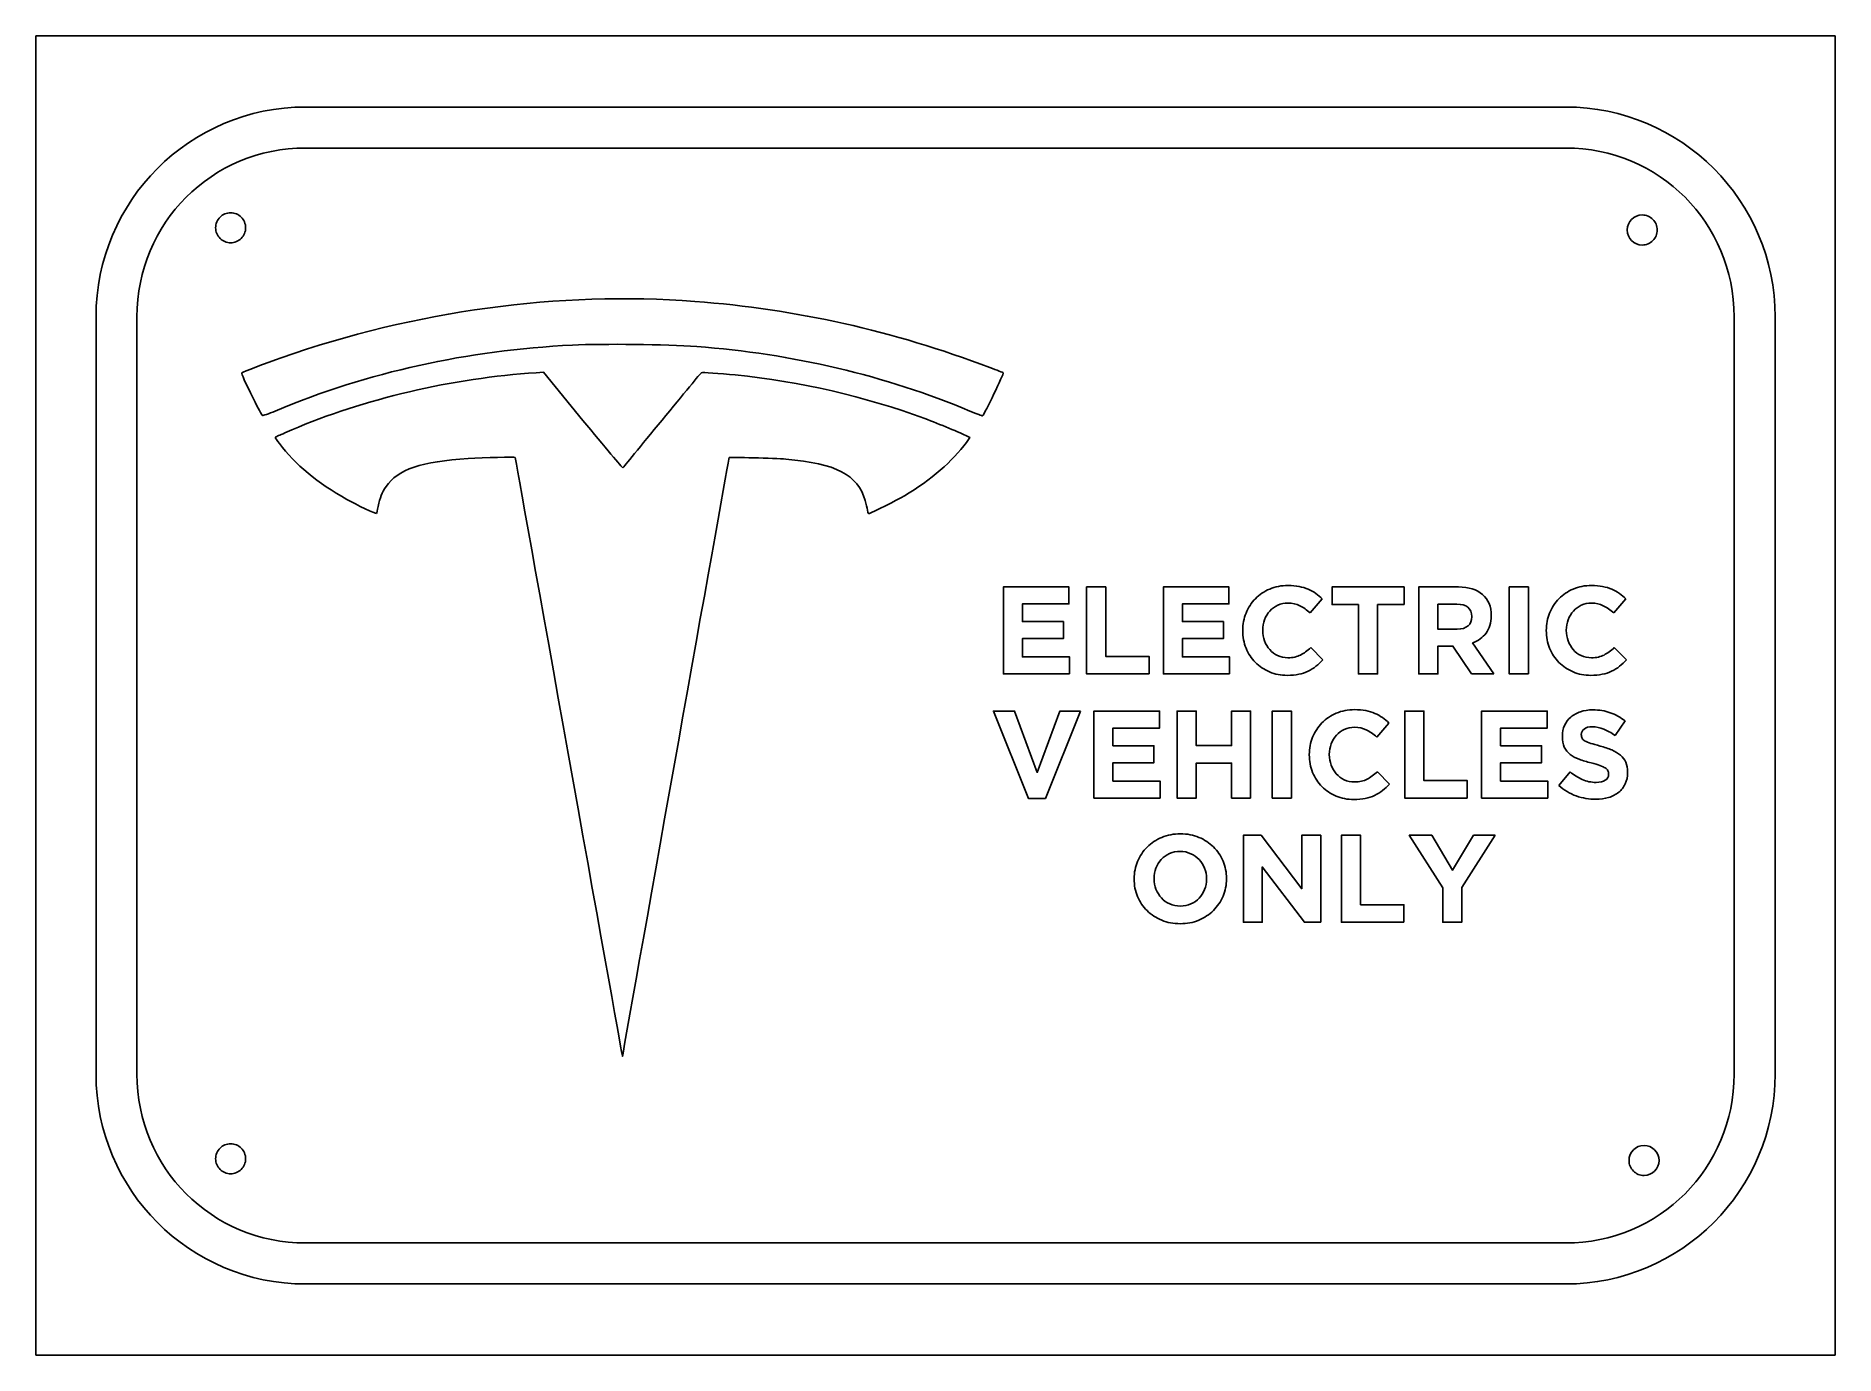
# Model space of a CAD drawing. Extents: x -306 to -6, y 7 to 226.
import ezdxf

# ---------------------------------------------------------------- set-up
doc = ezdxf.new("R2010")
doc.units = 0
doc.layers.add('Ebene_1', color=7, linetype='CONTINUOUS')

msp = doc.modelspace()

# ---------------------------------------------------------------- linework, layer by layer
at = {"layer": 'Ebene_1', "color": 7}
for points in [[(-305.52617, 6.61666), (-305.52617, 226.21667), (-5.926212, 226.21667), (-5.926212, 6.61666)], [(-273.11247, 196.79464)], [(-38.026202, 196.41666)], [(-150, 163.7677)], [(-133.39441, 120.017057), (-133.39441, 122.849157), (-141.24986, 122.849157), (-141.24986, 125.887967), (-134.42802, 125.887967), (-134.42802, 128.720067), (-141.24986, 128.720067), (-141.24986, 131.655517), (-133.49777, 131.655517), (-133.49777, 134.487617), (-144.41271, 134.487617), (-144.41271, 120.017057)], [(-120.16581, 120.017057), (-120.16581, 122.911167), (-127.38041, 122.911167), (-127.38041, 134.487617), (-130.56393, 134.487617), (-130.56393, 120.017057)], [(-106.74663, 120.017057), (-106.74663, 122.849157), (-114.60207, 122.849157), (-114.60207, 125.887967), (-107.78024, 125.887967), (-107.78024, 128.720067), (-114.60207, 128.720067), (-114.60207, 131.655517), (-106.84999, 131.655517), (-106.84999, 134.487617), (-117.76492, 134.487617), (-117.76492, 120.017057)], [(-77.697961, 131.552157), (-77.697961, 134.487617), (-89.687848, 134.487617), (-89.687848, 131.552157), (-85.284666, 131.552157), (-85.284666, 120.017057), (-82.101144, 120.017057), (-82.101144, 131.552157)], [(-56.982458, 120.017057), (-56.982458, 134.487617), (-60.16598, 134.487617), (-60.16598, 120.017057)], [(-91.202732, 122.353107)], [(-40.652698, 122.353107)], [(-131.56508, 113.815397), (-134.99667, 113.815397), (-138.77969, 103.623987), (-142.5627, 113.815397), (-146.07698, 113.815397), (-140.22674, 99.241477), (-137.41532, 99.241477)], [(-118.31419, 99.344837), (-118.31419, 102.176937), (-126.16963, 102.176937), (-126.16963, 105.215747), (-119.3478, 105.215747), (-119.3478, 108.047847), (-126.16963, 108.047847), (-126.16963, 110.983297), (-118.41755, 110.983297), (-118.41755, 113.815397), (-129.33248, 113.815397), (-129.33248, 99.344837)], [(-103.24575, 99.344837), (-103.24575, 113.815397), (-106.42928, 113.815397), (-106.42928, 108.089187), (-112.30019, 108.089187), (-112.30019, 113.815397), (-115.48371, 113.815397), (-115.48371, 99.344837), (-112.30019, 99.344837), (-112.30019, 105.153737), (-106.42928, 105.153737), (-106.42928, 99.344837)], [(-96.449438, 99.344837), (-96.449438, 113.815397), (-99.63296, 113.815397), (-99.63296, 99.344837)], [(-67.173057, 99.344837), (-67.173057, 102.238947), (-74.387661, 102.238947), (-74.387661, 113.815397), (-77.571183, 113.815397), (-77.571183, 99.344837)], [(-53.753879, 99.344837), (-53.753879, 102.176937), (-61.609322, 102.176937), (-61.609322, 105.215747), (-54.78749, 105.215747), (-54.78749, 108.047847), (-61.609322, 108.047847), (-61.609322, 110.983297), (-53.85724, 110.983297), (-53.85724, 113.815397), (-64.772172, 113.815397), (-64.772172, 99.344837)], [(-40.463251, 103.623977)], [(-80.119677, 101.680797)], [(-91.582909, 78.672617), (-91.582909, 93.143177), (-94.725086, 93.143177), (-94.725086, 84.233447), (-101.50557, 93.143177), (-104.44103, 93.143177), (-104.44103, 78.672617), (-101.29885, 78.672617), (-101.29885, 87.871757), (-94.29097, 78.672617)], [(-77.731231, 78.672617), (-77.731231, 81.566727), (-84.945836, 81.566727), (-84.945836, 93.143177), (-88.129358, 93.143177), (-88.129358, 78.672617)], [(-62.51357, 93.143177), (-66.131208, 93.143177), (-69.645486, 87.334277), (-73.097747, 93.143177), (-76.818746, 93.143177), (-71.257919, 84.378157), (-71.257919, 78.672617), (-68.074397, 78.672617), (-68.074397, 84.440167)], [(-107.26505, 85.907897)], [(-288.70607, 53.37741)], [(-273.11247, 41.79464)], [(-37.734502, 41.50297)]]:
    msp.add_lwpolyline(points, close=True, dxfattribs=at)
for points in [[(-50.792212, 214.39113), (-260.63807, 214.39113)], [(-260.63807, 207.56186), (-50.792212, 207.56186)], [(-295.52617, 179.45591), (-295.52617, 53.37741)], [(-288.70607, 53.37741), (-288.70607, 179.45591)], [(-22.724212, 179.45591), (-22.724212, 53.37741)], [(-15.904102, 53.37741), (-15.904102, 179.45591)], [(-222.22683, 170.15191), (-221.00366, 170.22721), (-214.43809, 162.22682)], [(-150.45735, 159.60205), (-150.00063, 159.36904), (-150.58977, 158.55906)], [(-93.33197, 130.167167), (-91.306093, 132.503127)], [(-68.634479, 134.487577), (-75.24959, 134.487577), (-75.24959, 120.017017), (-72.066068, 120.017017), (-72.066068, 124.647597), (-69.564729, 124.647597), (-66.463896, 120.017017), (-62.742896, 120.017057)], [(-42.781937, 130.167167), (-40.756059, 132.503127)], [(-68.841201, 127.459057), (-72.066068, 127.459057), (-72.066068, 131.614177), (-68.903218, 131.614177)], [(-66.401879, 129.546957), (-66.401879, 129.505607)], [(-63.177013, 129.670987), (-63.177013, 129.712287)], [(-104.55699, 127.252387), (-104.55699, 127.211087)], [(-101.22876, 127.252337), (-101.22876, 127.293737)], [(-54.006952, 127.252387), (-54.006952, 127.211087)], [(-50.678725, 127.252337), (-50.678725, 127.293737)], [(-91.202732, 122.353017), (-93.228609, 124.399567)], [(-62.742896, 120.017057), (-66.277846, 125.185117)], [(-40.652698, 122.353017), (-42.678576, 124.399567)], [(-82.248916, 109.494857), (-80.223038, 111.830817)], [(-42.551145, 109.784217), (-40.897368, 112.182197)], [(-51.336839, 109.660187), (-51.336839, 109.618887)], [(-48.173989, 109.908297), (-48.173989, 109.949597)], [(-93.473932, 106.580077), (-93.473932, 106.538777)], [(-90.145704, 106.580117), (-90.145704, 106.621417)], [(-80.119677, 101.680797), (-82.145555, 103.727347)], [(-50.034489, 103.706667), (-51.915661, 101.453397)], [(-43.626101, 103.355197), (-43.626101, 103.313897)], [(-40.463251, 103.623987), (-40.463251, 103.665287)], [(-122.64518, 85.907857), (-122.64518, 85.866557)], [(-119.31695, 85.907937), (-119.31695, 85.949237)], [(-110.59328, 85.907897), (-110.59328, 85.866597)], [(-107.26505, 85.907897), (-107.26505, 85.949197)], [(-207.76134, 56.85805), (-207.85354, 56.33385), (-207.93095, 56.74149)], [(-50.792212, 25.27145), (-260.63807, 25.27145)], [(-260.63807, 18.44218), (-50.792212, 18.44218)]]:
    msp.add_lwpolyline(points, dxfattribs=at)
for points in [[(-260.63807, 214.39113), (-279.90657, 214.39113), (-295.52617, 198.75048), (-295.52617, 179.45591)], [(-15.904102, 179.45591), (-15.904102, 198.75048), (-31.523622, 214.39113), (-50.792212, 214.39113)], [(-288.70607, 179.45591), (-288.70607, 195.08519), (-276.24627, 207.56186), (-260.63807, 207.56186)], [(-50.792212, 207.56186), (-35.184002, 207.56186), (-22.724212, 195.08519), (-22.724212, 179.45591)], [(-275.61247, 194.29464), (-275.61247, 194.957681), (-275.349078, 195.593566), (-274.880237, 196.062407)], [(-274.880237, 196.062407), (-274.411396, 196.531248), (-273.775511, 196.79464), (-273.11247, 196.79464)], [(-273.11247, 196.79464), (-272.449429, 196.79464), (-271.813544, 196.531248), (-271.344703, 196.062407)], [(-271.344703, 196.062407), (-270.875862, 195.593566), (-270.61247, 194.957681), (-270.61247, 194.29464)], [(-40.526122, 193.91666), (-40.526122, 195.297341), (-39.406883, 196.416616), (-38.026202, 196.41666)], [(-38.026202, 196.41666), (-37.363143, 196.416687), (-36.727233, 196.153306), (-36.25837, 195.684462)], [(-36.25837, 195.684462), (-35.789508, 195.215618), (-35.526102, 194.579719), (-35.526102, 193.91666)], [(-274.880237, 192.526873), (-275.349078, 192.995714), (-275.61247, 193.631599), (-275.61247, 194.29464)], [(-273.11247, 191.79464), (-273.775511, 191.79464), (-274.411396, 192.058032), (-274.880237, 192.526873)], [(-271.344703, 192.526873), (-271.813544, 192.058032), (-272.449429, 191.79464), (-273.11247, 191.79464)], [(-270.61247, 194.29464), (-270.61247, 193.631599), (-270.875862, 192.995714), (-271.344703, 192.526873)], [(-38.026202, 191.41666), (-39.406883, 191.416704), (-40.526122, 192.535979), (-40.526122, 193.91666)], [(-36.25837, 192.148858), (-36.727233, 191.680014), (-37.363143, 191.416633), (-38.026202, 191.41666)], [(-35.526102, 193.91666), (-35.526102, 193.253601), (-35.789508, 192.617702), (-36.25837, 192.148858)], [(-264.68918, 172.62901), (-242.30787, 180.49489), (-218.40516, 183.75449), (-195.78251, 182.02585)], [(-195.78251, 182.02585), (-178.86209, 180.73295), (-162.91538, 177.16374), (-146.68272, 171.03633)], [(-216.18114, 174.75011), (-233.84474, 173.87919), (-250.0956, 170.27943), (-265.7136, 163.77812)], [(-195.49129, 174.51354), (-200.558, 174.88107), (-211.0841, 175.00142), (-216.18114, 174.75011)], [(-150, 163.7677), (-163.91343, 169.63563), (-179.72073, 173.3696), (-195.49129, 174.51354)], [(-271.25084, 170.15011), (-271.14961, 170.25133), (-267.07661, 171.78995), (-264.68918, 172.62901)], [(-146.68272, 171.03633), (-145.47416, 170.5801), (-144.46456, 170.1861), (-144.43917, 170.1607)], [(-269.31585, 165.79812), (-270.70314, 168.59722), (-271.34965, 170.05129), (-271.25084, 170.15011)], [(-262.94176, 160.62702), (-251.19608, 165.73688), (-235.92848, 169.30861), (-222.22683, 170.15191)], [(-201.27092, 162.25095), (-197.73767, 166.55665), (-194.79282, 170.11289), (-194.72687, 170.15368)], [(-194.72687, 170.15368), (-194.58927, 170.23868), (-191.65081, 170.04931), (-189.08405, 169.78974)], [(-189.08405, 169.78974), (-178.25967, 168.69554), (-167.38823, 166.19077), (-157.51393, 162.51598)], [(-144.43917, 170.1607), (-144.30648, 170.02802), (-147.55223, 163.25232), (-147.88111, 162.97544)], [(-267.81889, 163.02084), (-267.90099, 163.05234), (-268.57443, 164.30203), (-269.31585, 165.79812)], [(-265.7136, 163.77812), (-266.78964, 163.33023), (-267.73696, 162.98943), (-267.81889, 163.02084)], [(-214.43809, 162.22682), (-210.82705, 157.82667), (-207.83261, 154.27062), (-207.78378, 154.32447)], [(-207.78378, 154.32447), (-207.73508, 154.37827), (-204.80415, 157.94528), (-201.27092, 162.25095)], [(-157.51393, 162.51598), (-155.18354, 161.64873), (-151.43499, 160.10077), (-150.45735, 159.60205)], [(-147.88111, 162.97544), (-147.92531, 162.93834), (-148.87874, 163.29482), (-150, 163.7677)], [(-265.6794, 159.36293), (-265.6794, 159.41363), (-265.48281, 159.53595), (-265.24257, 159.63538)], [(-264.98906, 158.35518), (-265.36877, 158.85904), (-265.6794, 159.31251), (-265.6794, 159.36293)], [(-265.24257, 159.63538), (-265.00228, 159.73488), (-263.96693, 160.18104), (-262.94176, 160.62702)], [(-253.76682, 149.06338), (-258.60577, 151.78006), (-262.40474, 154.92547), (-264.98906, 158.35518)], [(-233.5268, 155.86902), (-241.29669, 155.40567), (-245.29295, 154.04505), (-247.22444, 151.20531)], [(-225.72168, 156.06636), (-225.72168, 156.15616), (-230.91593, 156.02486), (-233.5268, 155.86902)], [(-207.93095, 56.74149), (-208.13531, 57.81934), (-225.72168, 156.00322), (-225.72168, 156.06636)], [(-190.0857, 156.01327), (-190.1343, 155.96007), (-204.68951, 74.30899), (-207.76134, 56.85805)], [(-180.63815, 155.76589), (-182.45112, 155.91973), (-189.99095, 156.1172), (-190.0857, 156.01327)], [(-150.58977, 158.55906), (-152.87932, 155.41122), (-156.46862, 152.31779), (-160.91363, 149.66147)], [(-167.43662, 148.88584), (-168.66944, 153.16096), (-172.31201, 155.05935), (-180.63815, 155.76589)], [(-247.22444, 151.20531), (-247.93656, 150.15832), (-248.23387, 149.41179), (-248.54469, 147.89048)], [(-248.82542, 146.71545), (-248.91992, 146.62105), (-252.14901, 148.15511), (-253.76682, 149.06338)], [(-248.54469, 147.89048), (-248.67087, 147.27235), (-248.79727, 146.74358), (-248.82542, 146.71545)], [(-167.06861, 147.28296), (-167.11441, 147.62166), (-167.28007, 148.34296), (-167.43662, 148.88584)], [(-166.73462, 146.73985), (-166.96232, 146.67385), (-166.99286, 146.72345), (-167.06861, 147.28296)], [(-160.91363, 149.66147), (-162.13608, 148.93093), (-166.18286, 146.89979), (-166.73462, 146.73985)], [(-102.44842, 132.523807), (-103.109933, 131.848513), (-103.62674, 131.056077), (-103.99884, 130.146497)], [(-100.07111, 134.136237), (-100.99447, 133.750357), (-101.786907, 133.21288), (-102.44842, 132.523807)], [(-97.011625, 134.735727), (-98.127925, 134.735727), (-99.147753, 134.535897), (-100.07111, 134.136237)], [(-95.171798, 134.570357), (-95.723057, 134.680603), (-96.336333, 134.735727), (-97.011625, 134.735727)], [(-93.642054, 134.115567), (-94.096843, 134.308507), (-94.606757, 134.460103), (-95.171798, 134.570357)], [(-92.381048, 133.412707), (-92.766929, 133.68834), (-93.187265, 133.922627), (-93.642054, 134.115567)], [(-91.306093, 132.503127), (-91.636848, 132.833887), (-91.995167, 133.13708), (-92.381048, 133.412707)], [(-64.624068, 133.226567), (-65.574991, 134.06724), (-66.911794, 134.487577), (-68.634479, 134.487577)], [(-63.177013, 129.712287), (-63.177013, 131.214473), (-63.659365, 132.3859), (-64.624068, 133.226567)], [(-51.898386, 132.523807), (-52.559897, 131.848513), (-53.076702, 131.056077), (-53.448802, 130.146497)], [(-49.52108, 134.136237), (-50.444439, 133.750357), (-51.236875, 133.21288), (-51.898386, 132.523807)], [(-46.461592, 134.735727), (-47.577892, 134.735727), (-48.597721, 134.535897), (-49.52108, 134.136237)], [(-44.621764, 134.570357), (-45.173023, 134.680603), (-45.786299, 134.735727), (-46.461592, 134.735727)], [(-43.09202, 134.115567), (-43.546809, 134.308507), (-44.056723, 134.460103), (-44.621764, 134.570357)], [(-41.831014, 133.412707), (-42.216896, 133.68834), (-42.637231, 133.922627), (-43.09202, 134.115567)], [(-40.756059, 132.503127), (-41.086814, 132.833887), (-41.445133, 133.13708), (-41.831014, 133.412707)], [(-103.99884, 130.146497), (-104.37094, 129.250703), (-104.55699, 128.286), (-104.55699, 127.252387)], [(-101.22876, 127.293737), (-101.22876, 127.913903), (-101.1254, 128.492723), (-100.91868, 129.030197)], [(-100.91868, 129.030197), (-100.711953, 129.581457), (-100.42254, 130.06381), (-100.05044, 130.477257)], [(-100.05044, 130.477257), (-99.678341, 130.890697), (-99.237335, 131.21456), (-98.72742, 131.448847)], [(-98.72742, 131.448847), (-98.203723, 131.683133), (-97.638683, 131.800277), (-97.032298, 131.800277)], [(-97.032298, 131.800277), (-96.301879, 131.800277), (-95.647259, 131.65557), (-95.068437, 131.366157)], [(-95.068437, 131.366157), (-94.475833, 131.07675), (-93.897011, 130.677087), (-93.33197, 130.167167)], [(-68.903218, 131.614177), (-68.117673, 131.614177), (-67.504397, 131.441907), (-67.06339, 131.097367)], [(-67.06339, 131.097367), (-66.622383, 130.752833), (-66.401879, 130.23603), (-66.401879, 129.546957)], [(-66.401879, 129.505607), (-66.401879, 128.88544), (-66.615492, 128.389307), (-67.042718, 128.017207)], [(-64.045246, 126.797547), (-63.466424, 127.541747), (-63.177013, 128.49956), (-63.177013, 129.670987)], [(-53.448802, 130.146497), (-53.820902, 129.250703), (-54.006952, 128.286), (-54.006952, 127.252387)], [(-50.678725, 127.293737), (-50.678725, 127.913903), (-50.575364, 128.492723), (-50.368641, 129.030197)], [(-50.368641, 129.030197), (-50.161919, 129.581457), (-49.872508, 130.06381), (-49.500408, 130.477257)], [(-49.500408, 130.477257), (-49.128308, 130.890697), (-48.687301, 131.21456), (-48.177386, 131.448847)], [(-48.177386, 131.448847), (-47.65369, 131.683133), (-47.088649, 131.800277), (-46.482264, 131.800277)], [(-46.482264, 131.800277), (-45.751845, 131.800277), (-45.097225, 131.65557), (-44.518403, 131.366157)], [(-44.518403, 131.366157), (-43.9258, 131.07675), (-43.346978, 130.677087), (-42.781937, 130.167167)], [(-104.55699, 127.211087), (-104.55699, 126.177473), (-104.37094, 125.205877), (-103.99884, 124.296297)], [(-100.91868, 125.495197), (-101.1254, 126.046457), (-101.22876, 126.63217), (-101.22876, 127.252337)], [(-67.042718, 128.017207), (-67.456163, 127.645107), (-68.055657, 127.459057), (-68.841201, 127.459057)], [(-66.277846, 125.185117), (-65.354487, 125.52965), (-64.610287, 126.067127), (-64.045246, 126.797547)], [(-54.006952, 127.211087), (-54.006952, 126.177473), (-53.820902, 125.205877), (-53.448802, 124.296297)], [(-50.368641, 125.495197), (-50.575364, 126.046457), (-50.678725, 126.63217), (-50.678725, 127.252337)], [(-103.99884, 124.296297), (-103.62674, 123.386723), (-103.109933, 122.59429), (-102.44842, 121.918997)], [(-100.07111, 124.048147), (-100.42943, 124.461587), (-100.711953, 124.943937), (-100.91868, 125.495197)], [(-98.748092, 123.055877), (-99.258007, 123.303943), (-99.699013, 123.6347), (-100.07111, 124.048147)], [(-97.032298, 122.704447), (-97.652465, 122.704447), (-98.224396, 122.82159), (-98.748092, 123.055877)], [(-94.944403, 123.159237), (-95.509444, 122.856043), (-96.205409, 122.704447), (-97.032298, 122.704447)], [(-93.228609, 124.399567), (-93.79365, 123.875873), (-94.365581, 123.46243), (-94.944403, 123.159237)], [(-53.448802, 124.296297), (-53.076702, 123.386723), (-52.559897, 122.59429), (-51.898386, 121.918997)], [(-49.52108, 124.048147), (-49.879399, 124.461587), (-50.161919, 124.943937), (-50.368641, 125.495197)], [(-48.198058, 123.055877), (-48.707973, 123.303943), (-49.14898, 123.6347), (-49.52108, 124.048147)], [(-46.482264, 122.704447), (-47.102431, 122.704447), (-47.674362, 122.82159), (-48.198058, 123.055877)], [(-44.39437, 123.159237), (-44.959411, 122.856043), (-45.655375, 122.704447), (-46.482264, 122.704447)], [(-42.678576, 124.399567), (-43.243617, 123.875873), (-43.815548, 123.46243), (-44.39437, 123.159237)], [(-102.44842, 121.918997), (-101.786907, 121.257483), (-101.001363, 120.733787), (-100.09179, 120.347907)], [(-100.09179, 120.347907), (-99.18221, 119.962027), (-98.196833, 119.769087), (-97.135659, 119.769087)], [(-97.135659, 119.769087), (-96.432803, 119.769087), (-95.798855, 119.831103), (-95.233814, 119.955137)], [(-95.233814, 119.955137), (-94.668773, 120.065383), (-94.151968, 120.23076), (-93.683398, 120.451267)], [(-93.683398, 120.451267), (-93.201046, 120.685553), (-92.760039, 120.961183), (-92.360376, 121.278157)], [(-92.360376, 121.278157), (-91.960713, 121.59513), (-91.574831, 121.953447), (-91.202732, 122.353107)], [(-51.898386, 121.918997), (-51.236875, 121.257483), (-50.45133, 120.733787), (-49.541753, 120.347907)], [(-49.541753, 120.347907), (-48.632175, 119.962027), (-47.646799, 119.769087), (-46.585625, 119.769087)], [(-46.585625, 119.769087), (-45.88277, 119.769087), (-45.248822, 119.831103), (-44.683781, 119.955137)], [(-44.683781, 119.955137), (-44.11874, 120.065383), (-43.601935, 120.23076), (-43.133364, 120.451267)], [(-43.133364, 120.451267), (-42.651013, 120.685553), (-42.210005, 120.961183), (-41.810342, 121.278157)], [(-41.810342, 121.278157), (-41.410679, 121.59513), (-41.024798, 121.953447), (-40.652698, 122.353107)], [(-85.928571, 114.063417), (-87.044871, 114.063417), (-88.064701, 113.863587), (-88.98806, 113.463927)], [(-84.088744, 113.898047), (-84.640003, 114.008293), (-85.253278, 114.063417), (-85.928571, 114.063417)], [(-82.558999, 113.443257), (-83.013788, 113.636197), (-83.523703, 113.787793), (-84.088744, 113.898047)], [(-46.272145, 114.022027), (-47.016345, 114.022027), (-47.698528, 113.918667), (-48.318695, 113.711947)], [(-43.357362, 113.546567), (-44.239377, 113.86354), (-45.210971, 114.022027), (-46.272145, 114.022027)], [(-91.365365, 111.851497), (-92.026876, 111.176203), (-92.543682, 110.383767), (-92.915782, 109.474187)], [(-88.98806, 113.463927), (-89.911419, 113.078047), (-90.703854, 112.54057), (-91.365365, 111.851497)], [(-87.644366, 110.776537), (-87.120669, 111.010823), (-86.555628, 111.127967), (-85.949243, 111.127967)], [(-85.949243, 111.127967), (-85.218825, 111.127967), (-84.564205, 110.98326), (-83.985383, 110.693847)], [(-81.297994, 112.740397), (-81.683875, 113.01603), (-82.10421, 113.250317), (-82.558999, 113.443257)], [(-80.223038, 111.830817), (-80.553794, 112.161577), (-80.912113, 112.46477), (-81.297994, 112.740397)], [(-50.964739, 111.437997), (-51.212806, 110.914303), (-51.336839, 110.3217), (-51.336839, 109.660187)], [(-49.931128, 112.823037), (-50.372135, 112.437157), (-50.716672, 111.975477), (-50.964739, 111.437997)], [(-48.318695, 113.711947), (-48.938861, 113.50522), (-49.476339, 113.208917), (-49.931128, 112.823037)], [(-47.7192, 110.838507), (-47.402226, 111.086573), (-46.933656, 111.210607), (-46.313489, 111.210607)], [(-46.313489, 111.210607), (-45.693322, 111.210607), (-45.073156, 111.079683), (-44.452989, 110.817837)], [(-40.897368, 112.182197), (-41.641567, 112.774803), (-42.461565, 113.229593), (-43.357362, 113.546567)], [(-92.915782, 109.474187), (-93.287882, 108.578393), (-93.473932, 107.61369), (-93.473932, 106.580077)], [(-90.145704, 106.621417), (-90.145704, 107.241583), (-90.042343, 107.820407), (-89.835621, 108.357887)], [(-89.835621, 108.357887), (-89.628899, 108.909147), (-89.339488, 109.3915), (-88.967388, 109.804947)], [(-88.967388, 109.804947), (-88.595288, 110.218387), (-88.154281, 110.54225), (-87.644366, 110.776537)], [(-83.985383, 110.693847), (-83.392779, 110.40444), (-82.813957, 110.004777), (-82.248916, 109.494857)], [(-51.336839, 109.618887), (-51.336839, 108.902247), (-51.226587, 108.30275), (-51.006083, 107.820397)], [(-48.173989, 109.949597), (-48.173989, 110.307917), (-48.022393, 110.60422), (-47.7192, 110.838507)], [(-48.049956, 109.288127), (-48.132645, 109.467287), (-48.173989, 109.67401), (-48.173989, 109.908297)], [(-47.553822, 108.833337), (-47.788107, 108.97115), (-47.953485, 109.122747), (-48.049956, 109.288127)], [(-46.6029, 108.440567), (-47.002563, 108.5646), (-47.319537, 108.695523), (-47.553822, 108.833337)], [(-45.052484, 108.006447), (-45.672651, 108.171827), (-46.189456, 108.316533), (-46.6029, 108.440567)], [(-43.109295, 107.344937), (-43.674336, 107.593003), (-44.322065, 107.813507), (-45.052484, 108.006447)], [(-44.452989, 110.817837), (-43.832822, 110.56977), (-43.198874, 110.22523), (-42.551145, 109.784217)], [(-93.473932, 106.538777), (-93.473932, 105.505163), (-93.287882, 104.533567), (-92.915782, 103.623987)], [(-89.835621, 104.822977), (-90.042343, 105.374237), (-90.145704, 105.95995), (-90.145704, 106.580117)], [(-51.006083, 107.820397), (-50.771798, 107.33805), (-50.447933, 106.931497), (-50.034489, 106.600737)], [(-50.034489, 106.600737), (-49.621044, 106.283763), (-49.11802, 106.015027), (-48.525417, 105.794527)], [(-48.525417, 105.794527), (-47.932813, 105.57402), (-47.271302, 105.374187), (-46.540884, 105.195027)], [(-46.540884, 105.195027), (-45.934499, 105.043433), (-45.445256, 104.89873), (-45.073156, 104.760917)], [(-41.66224, 106.476707), (-42.048121, 106.82124), (-42.530473, 107.11065), (-43.109295, 107.344937)], [(-40.773334, 105.298387), (-40.966275, 105.75318), (-41.262577, 106.145953), (-41.66224, 106.476707)], [(-40.463251, 103.665287), (-40.463251, 104.299233), (-40.566612, 104.8436), (-40.773334, 105.298387)], [(-92.915782, 103.623987), (-92.543682, 102.714413), (-92.026876, 101.92198), (-91.365365, 101.246687)], [(-88.98806, 103.375927), (-89.346379, 103.789367), (-89.628899, 104.271717), (-89.835621, 104.822977)], [(-87.665038, 102.383657), (-88.174953, 102.631723), (-88.61596, 102.96248), (-88.98806, 103.375927)], [(-85.949243, 102.032227), (-86.56941, 102.032227), (-87.141341, 102.14937), (-87.665038, 102.383657)], [(-83.861349, 102.487017), (-84.42639, 102.183823), (-85.122354, 102.032227), (-85.949243, 102.032227)], [(-82.145555, 103.727347), (-82.710596, 103.203653), (-83.282527, 102.79021), (-83.861349, 102.487017)], [(-48.008611, 102.424987), (-48.697685, 102.741967), (-49.372978, 103.169193), (-50.034489, 103.706667)], [(-45.713995, 101.949527), (-46.540884, 101.949527), (-47.305756, 102.108013), (-48.008611, 102.424987)], [(-44.184251, 102.300957), (-44.542569, 102.06667), (-45.052484, 101.949527), (-45.713995, 101.949527)], [(-45.073156, 104.760917), (-44.687275, 104.623097), (-44.390973, 104.48528), (-44.184251, 104.347467)], [(-44.184251, 104.347467), (-43.963747, 104.209653), (-43.819041, 104.058057), (-43.750134, 103.892677)], [(-43.626101, 103.313897), (-43.626101, 102.88667), (-43.812151, 102.549023), (-44.184251, 102.300957)], [(-43.750134, 103.892677), (-43.667445, 103.741083), (-43.626101, 103.561923), (-43.626101, 103.355197)], [(-40.856023, 101.701467), (-40.594175, 102.266507), (-40.463251, 102.907343), (-40.463251, 103.623977)], [(-91.365365, 101.246687), (-90.703854, 100.585173), (-89.91831, 100.061477), (-89.008732, 99.675597)], [(-89.008732, 99.675597), (-88.099155, 99.289717), (-87.113779, 99.096777), (-86.052605, 99.096777)], [(-86.052605, 99.096777), (-85.349749, 99.096777), (-84.715801, 99.158793), (-84.15076, 99.282827)], [(-84.15076, 99.282827), (-83.585719, 99.393073), (-83.068914, 99.55845), (-82.600344, 99.778957)], [(-82.600344, 99.778957), (-82.117992, 100.013243), (-81.676985, 100.288873), (-81.277322, 100.605847)], [(-81.277322, 100.605847), (-80.877659, 100.92282), (-80.491777, 101.281137), (-80.119677, 101.680797)], [(-51.915661, 101.453397), (-51.047428, 100.66785), (-50.082724, 100.082137), (-49.02155, 99.696257)], [(-49.02155, 99.696257), (-47.960376, 99.324157), (-46.87853, 99.138107), (-45.776011, 99.138107)], [(-45.776011, 99.138107), (-44.990467, 99.138107), (-44.27383, 99.234577), (-43.626101, 99.427517)], [(-43.626101, 99.427517), (-42.978371, 99.634243), (-42.420221, 99.923657), (-41.951651, 100.295757)], [(-41.951651, 100.295757), (-41.48308, 100.681637), (-41.117871, 101.150207), (-40.856023, 101.701467)], [(-114.93444, 93.391197), (-116.05074, 93.391197), (-117.084353, 93.191367), (-118.03528, 92.791707)], [(-111.85428, 92.791707), (-112.79142, 93.191367), (-113.81814, 93.391197), (-114.93444, 93.391197)], [(-120.4746, 91.179277), (-121.149893, 90.503983), (-121.68048, 89.711547), (-122.06636, 88.801967)], [(-118.03528, 92.791707), (-118.97242, 92.405827), (-119.785527, 91.86835), (-120.4746, 91.179277)], [(-118.11796, 89.132767), (-117.73208, 89.546207), (-117.277293, 89.87007), (-116.7536, 90.104357)], [(-116.7536, 90.104357), (-116.21612, 90.338643), (-115.623517, 90.455787), (-114.97579, 90.455787)], [(-114.97579, 90.455787), (-114.341843, 90.455787), (-113.75613, 90.331753), (-113.21865, 90.083687)], [(-113.21865, 90.083687), (-112.68117, 89.8494), (-112.21949, 89.525533), (-111.83361, 89.112087)], [(-109.43563, 91.199947), (-110.110923, 91.87524), (-110.91714, 92.405827), (-111.85428, 92.791707)], [(-107.84387, 88.843317), (-108.21597, 89.75289), (-108.746557, 90.538433), (-109.43563, 91.199947)], [(-122.06636, 88.801967), (-122.45224, 87.906173), (-122.64518, 86.94147), (-122.64518, 85.907857)], [(-119.31695, 85.949237), (-119.31695, 86.569403), (-119.21359, 87.148227), (-119.00687, 87.685707)], [(-119.00687, 87.685707), (-118.786363, 88.236967), (-118.49006, 88.71932), (-118.11796, 89.132767)], [(-111.83361, 89.112087), (-111.43395, 88.698647), (-111.130757, 88.216297), (-110.92403, 87.665037)], [(-110.92403, 87.665037), (-110.70353, 87.113777), (-110.59328, 86.528063), (-110.59328, 85.907897)], [(-107.26505, 85.949197), (-107.26505, 86.98281), (-107.45799, 87.947517), (-107.84387, 88.843317)], [(-122.64518, 85.866557), (-122.64518, 84.832943), (-122.45913, 83.861347), (-122.08703, 82.951767)], [(-119.00687, 84.150797), (-119.21359, 84.702057), (-119.31695, 85.28777), (-119.31695, 85.907937)], [(-118.09729, 82.703747), (-118.48317, 83.117187), (-118.786363, 83.599537), (-119.00687, 84.150797)], [(-110.92403, 84.109457), (-111.130757, 83.571977), (-111.42706, 83.096513), (-111.81294, 82.683067)], [(-110.59328, 85.866597), (-110.59328, 85.24643), (-110.70353, 84.660717), (-110.92403, 84.109457)], [(-107.84387, 82.993117), (-107.45799, 83.90269), (-107.26505, 84.874283), (-107.26505, 85.907897)], [(-122.08703, 82.951767), (-121.70115, 82.055973), (-121.170563, 81.27043), (-120.49527, 80.595137)], [(-116.71225, 81.711477), (-117.23595, 81.959543), (-117.69763, 82.2903), (-118.09729, 82.703747)], [(-114.93444, 81.360047), (-115.582173, 81.360047), (-116.174777, 81.47719), (-116.71225, 81.711477)], [(-113.1773, 81.711477), (-113.71478, 81.47719), (-114.300493, 81.360047), (-114.93444, 81.360047)], [(-111.81294, 82.683067), (-112.18504, 82.269627), (-112.639827, 81.945763), (-113.1773, 81.711477)], [(-109.4563, 80.615807), (-108.767227, 81.30488), (-108.22975, 82.097317), (-107.84387, 82.993117)], [(-120.49527, 80.595137), (-119.806197, 79.933623), (-118.99309, 79.403037), (-118.05595, 79.003377)], [(-118.05595, 79.003377), (-117.11881, 78.617497), (-116.09209, 78.424557), (-114.97579, 78.424557)], [(-114.97579, 78.424557), (-113.85949, 78.424557), (-112.83277, 78.617497), (-111.89563, 79.003377)], [(-111.89563, 79.003377), (-110.944703, 79.403037), (-110.131593, 79.940513), (-109.4563, 80.615807)], [(-295.52617, 53.37741), (-295.52617, 34.08284), (-279.90657, 18.44218), (-260.63807, 18.44218)], [(-260.63807, 25.27145), (-276.24627, 25.27145), (-288.70607, 37.74813), (-288.70607, 53.37741)], [(-50.792212, 18.44218), (-31.523622, 18.44218), (-15.904102, 34.08283), (-15.904102, 53.37741)], [(-22.724212, 53.37741), (-22.724212, 37.74813), (-35.184002, 25.27145), (-50.792212, 25.27145)], [(-275.61247, 39.29464), (-275.61247, 39.957681), (-275.349078, 40.593566), (-274.880237, 41.062407)], [(-274.880237, 37.526873), (-275.349078, 37.995714), (-275.61247, 38.631599), (-275.61247, 39.29464)], [(-274.880237, 41.062407), (-274.411396, 41.531248), (-273.775511, 41.79464), (-273.11247, 41.79464)], [(-273.11247, 41.79464), (-272.449429, 41.79464), (-271.813544, 41.531248), (-271.344703, 41.062407)], [(-271.344703, 41.062407), (-270.875862, 40.593566), (-270.61247, 39.957681), (-270.61247, 39.29464)], [(-270.61247, 39.29464), (-270.61247, 38.631599), (-270.875862, 37.995714), (-271.344703, 37.526873)], [(-40.234502, 39.00299), (-40.234491, 40.383694), (-39.115206, 41.50297), (-37.734502, 41.50297)], [(-39.502269, 37.235223), (-39.97111, 37.704064), (-40.234502, 38.339949), (-40.234502, 39.00299)], [(-37.734502, 41.50297), (-36.353802, 41.502964), (-35.234523, 40.38369), (-35.234512, 39.00299)], [(-35.234512, 39.00299), (-35.234512, 37.622282), (-36.353794, 36.502996), (-37.734502, 36.50299)], [(-273.11247, 36.79464), (-273.775511, 36.79464), (-274.411396, 37.058032), (-274.880237, 37.526873)], [(-271.344703, 37.526873), (-271.813544, 37.058032), (-272.449429, 36.79464), (-273.11247, 36.79464)], [(-37.734502, 36.50299), (-38.397543, 36.50299), (-39.033428, 36.766382), (-39.502269, 37.235223)]]:
    msp.add_open_spline(points, degree=3, dxfattribs=at)

doc.saveas('drawing.dxf')
